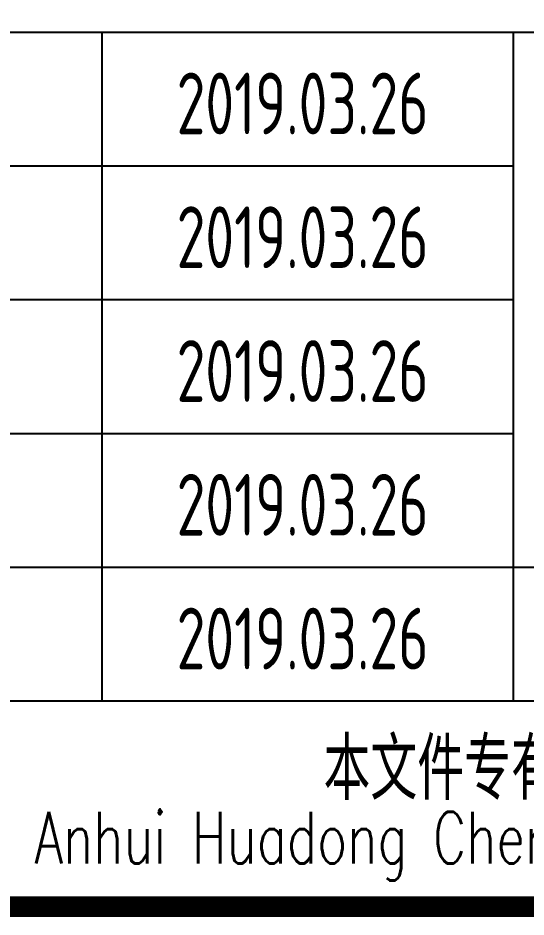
# Model space of a CAD drawing. Extents: x 5904849 to 6011887, y -826029 to -177002.
# Drawn here: x 5994041 to 5996510, y -290498 to -286129 of the extents above; entities that cross this region are included whole.
import ezdxf
from ezdxf.enums import TextEntityAlignment as Align

# ---------------------------------------------------------------- set-up
doc = ezdxf.new("R2010")
doc.units = 0
doc.header["$LTSCALE"] = 1000
doc.header["$MEASUREMENT"] = 0
doc.layers.get('0').update_dxf_attribs({"linetype": 'CONTINUOUS'})
doc.layers.add('PUB_TITLE', color=4, linetype='CONTINUOUS')
doc.styles.add('AHD', font='sceie.shx', dxfattribs={"width": 0.7, "bigfont": 'sceic.shx'})
doc.styles.add('ECEC_TQ', font='txt_l.shx', dxfattribs={"bigfont": 'hztxt_l.shx'})
doc.styles.add('sceie', font='sceie.shx', dxfattribs={"bigfont": 'sceic.shx'})

msp = doc.modelspace()

# ---------------------------------------------------------------- linework, layer by layer
for p, q in [((5990949.4, -286197.7), (6001949.4, -286197.7)), ((5994449.4, -289447.7), (5994449.4, -286197.7)), ((5994449.4, -289447.7), (5994449.4, -286197.7)), ((5996449.4, -289447.7), (5996449.4, -286197.7)), ((5996449.4, -289447.7), (5996449.4, -286197.7)), ((5990949.4, -286847.7), (5996449.4, -286847.7)), ((5990949.4, -287497.7), (5996449.4, -287497.7)), ((5990949.4, -288147.7), (5996449.4, -288147.7)), ((5990949.4, -288797.7), (5996449.4, -288797.7)), ((5996449.4, -288797.7), (6008949.4, -288797.7)), ((5990949.4, -289447.7), (6008949.4, -289447.7)), ((5990949.4, -290447.7), (6008949.4, -290447.7))]:
    msp.add_line(p, q)
at = {"layer": 'PUB_TITLE', "const_width": 100}
msp.add_lwpolyline([(5907349.4, -290447.7), (6008949.4, -290447.7), (6008949.4, -233047.7), (5907349.4, -233047.7)], close=True, dxfattribs=at)

# ---------------------------------------------------------------- texts
for s, height, style, width, p in [('2019.03.26', 300, 'AHD', 0.8, (5995424.2, -286544.3)), ('2019.03.26', 300, 'AHD', 0.8, (5995424.2, -287194.3)), ('2019.03.26', 300, 'AHD', 0.8, (5995424.2, -287844.3)), ('2019.03.26', 300, 'AHD', 0.8, (5995424.2, -288494.3)), ('2019.03.26', 300, 'AHD', 0.8, (5995424.2, -289144.3)), ('本文件专有权属安徽华东化工医药工程有限责任公司所有,未经许可不得复制或转让给第三方', 300, 'sceie', 0.8, (6000120.5, -289796.6)), ('The proprietary right of this document belongs to Anhui Huadong Chemical And Medical Engineering  Co.,Ltd.  and any replication or transfer to the 3rd. side is forbidden without its permission. ', 250, 'ECEC_TQ', 0.72, (5999949.4, -290147.7))]:
    msp.add_text(s, height=height, dxfattribs=dict(style=style, width=width)).set_placement(p, align=Align.MIDDLE)

doc.saveas('drawing.dxf')
